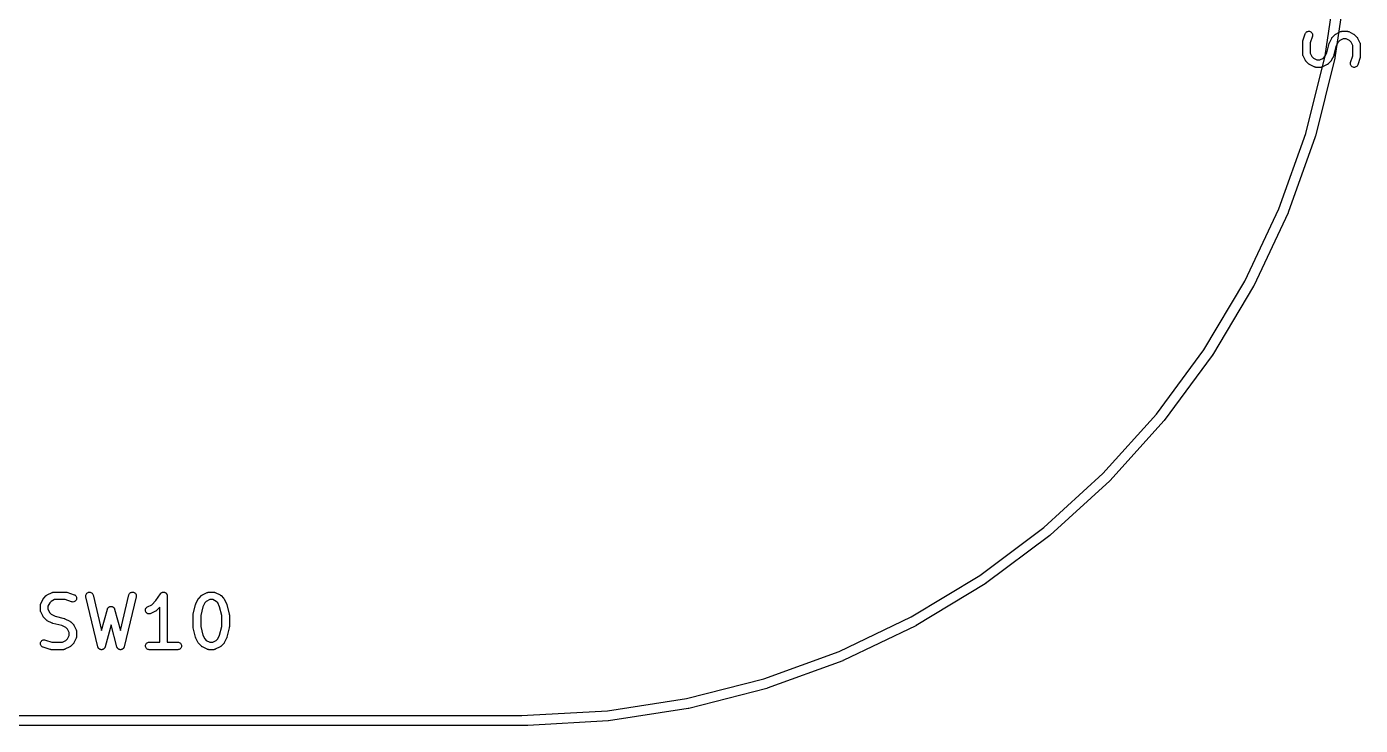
# Model space of a CAD drawing. Extents: x 17 to 176, y -177 to -9.
# Drawn here: x 132.3 to 158.91, y -161.83 to -147.88 of the extents above; entities that cross this region are included whole.
import ezdxf

# ---------------------------------------------------------------- set-up
doc = ezdxf.new("R2010")
doc.units = 0
doc.layers.add('BLACK', color=7, linetype='CONTINUOUS')

msp = doc.modelspace()

# ---------------------------------------------------------------- linework, layer by layer
at = {"layer": 'BLACK', "linetype": 'CONTINUOUS'}
for p, q in [((158.212, -148.467), (158.445, -146.888)), ((158.643, -146.912), (158.409, -148.501)), ((157.765, -148.19), (157.766, -148.186)), ((157.765, -148.191), (157.765, -148.19)), ((157.765, -148.429), (157.765, -148.191)), ((157.766, -148.182), (157.767, -148.178)), ((157.766, -148.186), (157.766, -148.182)), ((157.767, -148.175), (157.768, -148.171)), ((157.767, -148.178), (157.767, -148.175)), ((157.768, -148.171), (157.769, -148.167)), ((157.769, -148.167), (157.817, -148.024)), ((157.817, -148.023), (157.823, -148.01)), ((157.817, -148.024), (157.817, -148.023)), ((157.823, -148.01), (157.832, -147.998)), ((157.832, -147.998), (157.843, -147.988)), ((157.843, -147.988), (157.855, -147.981)), ((157.855, -147.981), (157.869, -147.976)), ((157.869, -147.976), (157.883, -147.973)), ((157.883, -147.973), (157.898, -147.974)), ((157.898, -147.974), (157.912, -147.977)), ((157.912, -147.977), (157.926, -147.983)), ((157.959, -148.072), (157.915, -148.203)), ((157.915, -148.203), (157.915, -148.411)), ((157.926, -147.983), (157.937, -147.992)), ((157.937, -147.992), (157.947, -148.002)), ((157.947, -148.002), (157.955, -148.015)), ((157.955, -148.015), (157.96, -148.028)), ((157.962, -148.058), (157.959, -148.072)), ((157.96, -148.028), (157.963, -148.043)), ((157.963, -148.043), (157.962, -148.058)), ((158.246, -148.403), (158.291, -148.22)), ((158.291, -148.22), (158.292, -148.219)), ((158.292, -148.219), (158.294, -148.212)), ((158.292, -148.219), (158.292, -148.219)), ((158.292, -148.219), (158.292, -148.219)), ((158.294, -148.212), (158.297, -148.206)), ((158.297, -148.205), (158.345, -148.11)), ((158.297, -148.206), (158.297, -148.205)), ((158.297, -148.205), (158.297, -148.205)), ((158.345, -148.109), (158.347, -148.105)), ((158.345, -148.11), (158.345, -148.109)), ((158.347, -148.105), (158.349, -148.102)), ((158.349, -148.102), (158.351, -148.099)), ((158.351, -148.099), (158.353, -148.097)), ((158.353, -148.097), (158.356, -148.094)), ((158.356, -148.094), (158.359, -148.09)), ((158.359, -148.09), (158.406, -148.043)), ((158.406, -148.043), (158.407, -148.042)), ((158.407, -148.042), (158.41, -148.039)), ((158.41, -148.039), (158.413, -148.036)), ((158.413, -148.036), (158.416, -148.035)), ((158.416, -148.035), (158.419, -148.033)), ((158.419, -148.033), (158.422, -148.031)), ((158.422, -148.031), (158.426, -148.029)), ((158.426, -148.029), (158.521, -147.981)), ((158.473, -148.188), (158.435, -148.265)), ((158.504, -148.157), (158.473, -148.188)), ((158.572, -148.123), (158.504, -148.157)), ((158.521, -147.981), (158.522, -147.981)), ((158.522, -147.981), (158.524, -147.98)), ((158.524, -147.98), (158.526, -147.979)), ((158.526, -147.979), (158.531, -147.977)), ((158.531, -147.977), (158.536, -147.976)), ((158.536, -147.976), (158.538, -147.975)), ((158.538, -147.975), (158.54, -147.975)), ((158.54, -147.975), (158.545, -147.974)), ((158.545, -147.974), (158.55, -147.973)), ((158.55, -147.973), (158.552, -147.973)), ((158.552, -147.973), (158.555, -147.973)), ((158.555, -147.973), (158.65, -147.973)), ((158.632, -148.123), (158.572, -148.123)), ((158.701, -148.157), (158.632, -148.123)), ((158.65, -147.973), (158.651, -147.973)), ((158.651, -147.973), (158.653, -147.973)), ((158.653, -147.973), (158.655, -147.973)), ((158.655, -147.973), (158.66, -147.974)), ((158.66, -147.974), (158.665, -147.975)), ((158.665, -147.975), (158.668, -147.975)), ((158.668, -147.975), (158.67, -147.976)), ((158.67, -147.976), (158.675, -147.978)), ((158.675, -147.978), (158.679, -147.979)), ((158.679, -147.979), (158.681, -147.98)), ((158.681, -147.98), (158.683, -147.981)), ((158.683, -147.981), (158.779, -148.029)), ((158.731, -148.188), (158.701, -148.157)), ((158.765, -148.256), (158.731, -148.188)), ((158.779, -148.029), (158.78, -148.029)), ((158.78, -148.029), (158.783, -148.031)), ((158.783, -148.031), (158.787, -148.033)), ((158.787, -148.033), (158.789, -148.035)), ((158.789, -148.035), (158.792, -148.037)), ((158.792, -148.037), (158.795, -148.04)), ((158.795, -148.04), (158.798, -148.043)), ((158.798, -148.043), (158.846, -148.09)), ((158.846, -148.09), (158.847, -148.091)), ((158.847, -148.091), (158.849, -148.094)), ((158.849, -148.094), (158.852, -148.097)), ((158.852, -148.097), (158.854, -148.1)), ((158.854, -148.1), (158.856, -148.102)), ((158.856, -148.102), (158.858, -148.106)), ((158.858, -148.106), (158.86, -148.11)), ((158.86, -148.11), (158.907, -148.205)), ((158.907, -148.205), (158.908, -148.206)), ((158.908, -148.206), (158.909, -148.208)), ((158.909, -148.208), (158.91, -148.21)), ((158.91, -148.21), (158.911, -148.215)), ((158.911, -148.215), (158.913, -148.22)), ((158.913, -148.22), (158.913, -148.222)), ((158.913, -148.222), (158.914, -148.224)), ((158.914, -148.224), (158.914, -148.229)), ((157.766, -148.431), (157.765, -148.429)), ((157.766, -148.433), (157.766, -148.431)), ((157.766, -148.439), (157.766, -148.433)), ((157.767, -148.444), (157.766, -148.439)), ((157.767, -148.446), (157.767, -148.444)), ((157.768, -148.448), (157.767, -148.446)), ((157.77, -148.453), (157.768, -148.448)), ((157.771, -148.458), (157.77, -148.453)), ((157.772, -148.46), (157.771, -148.458)), ((157.773, -148.462), (157.772, -148.46)), ((157.773, -148.463), (157.773, -148.462)), ((157.821, -148.558), (157.773, -148.463)), ((157.825, -150.016), (158.212, -148.467)), ((157.915, -148.411), (157.95, -148.48)), ((157.95, -148.48), (157.98, -148.51)), ((158.177, -148.51), (158.207, -148.48)), ((158.207, -148.48), (158.246, -148.403)), ((158.384, -148.463), (158.336, -148.558)), ((158.386, -148.455), (158.384, -148.462)), ((158.384, -148.462), (158.384, -148.462)), ((158.384, -148.462), (158.384, -148.463)), ((158.389, -148.449), (158.386, -148.455)), ((158.435, -148.265), (158.389, -148.447)), ((158.389, -148.447), (158.389, -148.448)), ((158.389, -148.448), (158.389, -148.449)), ((158.389, -148.449), (158.389, -148.449)), ((158.722, -148.596), (158.765, -148.464)), ((158.765, -148.464), (158.765, -148.256)), ((158.914, -148.492), (158.912, -148.496)), ((158.914, -148.229), (158.915, -148.234)), ((158.915, -148.486), (158.914, -148.489)), ((158.914, -148.489), (158.914, -148.492)), ((158.915, -148.234), (158.915, -148.236)), ((158.915, -148.236), (158.915, -148.239)), ((158.915, -148.239), (158.915, -148.477)), ((158.915, -148.477), (158.915, -148.478)), ((158.915, -148.478), (158.915, -148.482)), ((158.915, -148.482), (158.915, -148.486)), ((157.823, -148.561), (157.821, -148.558)), ((157.825, -148.565), (157.823, -148.561)), ((157.827, -148.568), (157.825, -148.565)), ((157.829, -148.57), (157.827, -148.568)), ((157.832, -148.573), (157.829, -148.57)), ((157.834, -148.577), (157.832, -148.573)), ((157.835, -148.577), (157.834, -148.577)), ((157.883, -148.625), (157.835, -148.577)), ((157.886, -148.628), (157.883, -148.625)), ((157.889, -148.631), (157.886, -148.628)), ((157.891, -148.632), (157.889, -148.631)), ((157.894, -148.634), (157.891, -148.632)), ((157.898, -148.636), (157.894, -148.634)), ((157.901, -148.639), (157.898, -148.636)), ((157.902, -148.639), (157.901, -148.639)), ((157.997, -148.687), (157.902, -148.639)), ((157.98, -148.51), (158.049, -148.545)), ((157.999, -148.687), (157.997, -148.687)), ((158.001, -148.688), (157.999, -148.687)), ((158.006, -148.69), (158.001, -148.688)), ((158.011, -148.692), (158.006, -148.69)), ((158.013, -148.692), (158.011, -148.692)), ((158.015, -148.693), (158.013, -148.692)), ((158.02, -148.693), (158.015, -148.693)), ((158.407, -148.511), (158.018, -150.07)), ((158.025, -148.694), (158.02, -148.693)), ((158.028, -148.694), (158.025, -148.694)), ((158.03, -148.695), (158.028, -148.694)), ((158.031, -148.695), (158.03, -148.695)), ((158.126, -148.695), (158.031, -148.695)), ((158.049, -148.545), (158.108, -148.545)), ((158.108, -148.545), (158.177, -148.51)), ((158.128, -148.694), (158.126, -148.695)), ((158.13, -148.694), (158.128, -148.694)), ((158.136, -148.694), (158.13, -148.694)), ((158.141, -148.693), (158.136, -148.694)), ((158.143, -148.692), (158.141, -148.693)), ((158.145, -148.692), (158.143, -148.692)), ((158.15, -148.69), (158.145, -148.692)), ((158.155, -148.689), (158.15, -148.69)), ((158.157, -148.688), (158.155, -148.689)), ((158.159, -148.687), (158.157, -148.688)), ((158.16, -148.687), (158.159, -148.687)), ((158.255, -148.639), (158.16, -148.687)), ((158.258, -148.637), (158.255, -148.639)), ((158.262, -148.635), (158.258, -148.637)), ((158.265, -148.633), (158.262, -148.635)), ((158.267, -148.631), (158.265, -148.633)), ((158.27, -148.628), (158.267, -148.631)), ((158.274, -148.626), (158.27, -148.628)), ((158.322, -148.577), (158.274, -148.625)), ((158.274, -148.625), (158.274, -148.626)), ((158.325, -148.574), (158.322, -148.577)), ((158.328, -148.571), (158.325, -148.574)), ((158.329, -148.568), (158.328, -148.571)), ((158.331, -148.566), (158.329, -148.568)), ((158.333, -148.562), (158.331, -148.566)), ((158.336, -148.559), (158.333, -148.562)), ((158.336, -148.558), (158.336, -148.559)), ((158.408, -148.507), (158.407, -148.511)), ((158.409, -148.503), (158.408, -148.507)), ((158.409, -148.501), (158.409, -148.503)), ((158.718, -148.61), (158.722, -148.596)), ((158.718, -148.625), (158.718, -148.61)), ((158.72, -148.639), (158.718, -148.625)), ((158.726, -148.653), (158.72, -148.639)), ((158.733, -148.665), (158.726, -148.653)), ((158.743, -148.676), (158.733, -148.665)), ((158.755, -148.684), (158.743, -148.676)), ((158.769, -148.691), (158.755, -148.684)), ((158.783, -148.694), (158.769, -148.691)), ((158.797, -148.694), (158.783, -148.694)), ((158.812, -148.692), (158.797, -148.694)), ((158.826, -148.687), (158.812, -148.692)), ((158.838, -148.679), (158.826, -148.687)), ((158.849, -148.669), (158.838, -148.679)), ((158.857, -148.658), (158.849, -148.669)), ((158.864, -148.644), (158.857, -148.658)), ((158.912, -148.5), (158.864, -148.643)), ((158.864, -148.643), (158.864, -148.644)), ((158.912, -148.496), (158.912, -148.5)), ((157.29, -151.52), (157.825, -150.016)), ((158.015, -150.079), (157.477, -151.592)), ((158.017, -150.075), (158.015, -150.079)), ((158.018, -150.071), (158.017, -150.075)), ((158.018, -150.07), (158.018, -150.071)), ((156.61, -152.965), (157.29, -151.52)), ((157.473, -151.601), (156.789, -153.055)), ((157.475, -151.597), (157.473, -151.601)), ((157.476, -151.593), (157.475, -151.597)), ((157.477, -151.592), (157.476, -151.593)), ((155.793, -154.336), (156.61, -152.965)), ((156.784, -153.063), (155.962, -154.443)), ((156.786, -153.059), (156.784, -153.063)), ((156.788, -153.056), (156.786, -153.059)), ((156.789, -153.055), (156.788, -153.056)), ((154.845, -155.621), (155.793, -154.336)), ((155.957, -154.451), (155.003, -155.744)), ((155.959, -154.448), (155.957, -154.451)), ((155.961, -154.444), (155.959, -154.448)), ((155.962, -154.443), (155.961, -154.444)), ((153.777, -156.808), (154.845, -155.621)), ((154.997, -155.752), (153.922, -156.945)), ((155, -155.748), (154.997, -155.752)), ((155.002, -155.745), (155, -155.748)), ((155.003, -155.744), (155.002, -155.745)), ((152.598, -157.884), (153.777, -156.808)), ((153.915, -156.952), (152.729, -158.035)), ((153.918, -156.949), (153.915, -156.952)), ((153.921, -156.946), (153.918, -156.949)), ((153.922, -156.945), (153.921, -156.946)), ((153.922, -156.945), (153.922, -156.945)), ((153.922, -156.945), (153.922, -156.945)), ((151.32, -158.841), (152.598, -157.884)), ((152.722, -158.042), (151.436, -159.004)), ((152.725, -158.039), (152.722, -158.042)), ((152.728, -158.036), (152.725, -158.039)), ((152.729, -158.035), (152.728, -158.036)), ((149.954, -159.668), (151.32, -158.841)), ((151.427, -159.009), (150.053, -159.841)), ((151.431, -159.007), (151.427, -159.009)), ((151.434, -159.005), (151.431, -159.007)), ((151.436, -159.004), (151.434, -159.005)), ((132.585, -159.405), (132.633, -159.31)), ((132.585, -159.407), (132.585, -159.405)), ((132.633, -159.309), (132.636, -159.306)), ((132.633, -159.31), (132.633, -159.309)), ((132.636, -159.306), (132.638, -159.302)), ((132.638, -159.302), (132.64, -159.299)), ((132.64, -159.299), (132.641, -159.297)), ((132.641, -159.297), (132.644, -159.294)), ((132.644, -159.294), (132.647, -159.291)), ((132.647, -159.291), (132.695, -159.243)), ((132.695, -159.242), (132.699, -159.24)), ((132.695, -159.243), (132.695, -159.242)), ((132.699, -159.24), (132.702, -159.237)), ((132.702, -159.237), (132.704, -159.235)), ((132.704, -159.235), (132.707, -159.233)), ((132.707, -159.233), (132.711, -159.231)), ((132.711, -159.231), (132.714, -159.229)), ((132.714, -159.229), (132.809, -159.181)), ((132.762, -159.388), (132.727, -159.457)), ((132.792, -159.358), (132.762, -159.388)), ((132.861, -159.323), (132.792, -159.358)), ((132.809, -159.181), (132.81, -159.181)), ((132.81, -159.181), (132.812, -159.18)), ((132.812, -159.18), (132.814, -159.179)), ((132.814, -159.179), (132.819, -159.178)), ((132.819, -159.178), (132.824, -159.176)), ((132.824, -159.176), (132.826, -159.175)), ((132.826, -159.175), (132.828, -159.175)), ((132.828, -159.175), (132.833, -159.174)), ((132.833, -159.174), (132.839, -159.174)), ((132.839, -159.174), (132.841, -159.174)), ((132.841, -159.174), (132.843, -159.173)), ((132.843, -159.173), (133.081, -159.173)), ((133.069, -159.323), (132.861, -159.323)), ((133.2, -159.367), (133.069, -159.323)), ((133.081, -159.173), (133.082, -159.173)), ((133.082, -159.173), (133.086, -159.174)), ((133.086, -159.174), (133.09, -159.174)), ((133.09, -159.174), (133.094, -159.175)), ((133.094, -159.175), (133.097, -159.175)), ((133.097, -159.175), (133.101, -159.176)), ((133.101, -159.176), (133.105, -159.177)), ((133.105, -159.177), (133.248, -159.225)), ((133.214, -159.37), (133.2, -159.367)), ((133.229, -159.371), (133.214, -159.37)), ((133.244, -159.368), (133.229, -159.371)), ((133.257, -159.363), (133.244, -159.368)), ((133.248, -159.225), (133.249, -159.225)), ((133.249, -159.225), (133.262, -159.231)), ((133.27, -159.355), (133.257, -159.363)), ((133.262, -159.231), (133.274, -159.24)), ((133.28, -159.345), (133.27, -159.355)), ((133.274, -159.24), (133.284, -159.251)), ((133.289, -159.334), (133.28, -159.345)), ((133.284, -159.251), (133.291, -159.263)), ((133.295, -159.32), (133.289, -159.334)), ((133.291, -159.263), (133.296, -159.277)), ((133.298, -159.306), (133.295, -159.32)), ((133.296, -159.277), (133.299, -159.291)), ((133.299, -159.291), (133.298, -159.306)), ((133.482, -159.25), (133.483, -159.236)), ((133.484, -159.265), (133.482, -159.25)), ((133.483, -159.236), (133.487, -159.221)), ((133.484, -159.266), (133.484, -159.265)), ((133.722, -160.266), (133.484, -159.266)), ((133.487, -159.221), (133.494, -159.208)), ((133.494, -159.208), (133.503, -159.197)), ((133.503, -159.197), (133.514, -159.187)), ((133.514, -159.187), (133.527, -159.18)), ((133.527, -159.18), (133.54, -159.175)), ((133.54, -159.175), (133.555, -159.173)), ((133.555, -159.173), (133.569, -159.174)), ((133.569, -159.174), (133.584, -159.178)), ((133.584, -159.178), (133.597, -159.185)), ((133.597, -159.185), (133.608, -159.194)), ((133.608, -159.194), (133.618, -159.205)), ((133.618, -159.205), (133.625, -159.217)), ((133.625, -159.217), (133.63, -159.231)), ((133.63, -159.231), (133.799, -159.942)), ((134.172, -159.942), (134.341, -159.231)), ((134.487, -159.266), (134.249, -160.266)), ((134.341, -159.231), (134.342, -159.23)), ((134.342, -159.23), (134.347, -159.216)), ((134.347, -159.216), (134.354, -159.204)), ((134.354, -159.204), (134.364, -159.193)), ((134.364, -159.193), (134.376, -159.184)), ((134.376, -159.184), (134.389, -159.178)), ((134.389, -159.178), (134.403, -159.174)), ((134.403, -159.174), (134.418, -159.173)), ((134.418, -159.173), (134.432, -159.176)), ((134.432, -159.176), (134.446, -159.18)), ((134.446, -159.18), (134.459, -159.188)), ((134.459, -159.188), (134.47, -159.198)), ((134.47, -159.198), (134.478, -159.209)), ((134.478, -159.209), (134.485, -159.222)), ((134.485, -159.222), (134.488, -159.237)), ((134.489, -159.251), (134.487, -159.266)), ((134.488, -159.237), (134.489, -159.251)), ((134.799, -159.425), (134.88, -159.343)), ((134.88, -159.343), (134.971, -159.207)), ((134.971, -159.207), (134.972, -159.206)), ((134.972, -159.206), (134.976, -159.2)), ((134.972, -159.206), (134.972, -159.206)), ((134.972, -159.206), (134.972, -159.206)), ((134.972, -159.206), (134.972, -159.206)), ((134.976, -159.2), (134.981, -159.195)), ((134.981, -159.195), (134.987, -159.19)), ((134.981, -159.195), (134.981, -159.195)), ((134.981, -159.195), (134.981, -159.195)), ((134.987, -159.19), (134.992, -159.186)), ((134.992, -159.186), (134.999, -159.182)), ((134.992, -159.186), (134.992, -159.186)), ((134.992, -159.186), (134.992, -159.186)), ((134.999, -159.182), (135.005, -159.179)), ((135.005, -159.179), (135.013, -159.177)), ((135.005, -159.179), (135.005, -159.179)), ((135.005, -159.179), (135.005, -159.179)), ((135.013, -159.177), (135.019, -159.175)), ((135.019, -159.175), (135.027, -159.174)), ((135.019, -159.175), (135.019, -159.175)), ((135.019, -159.175), (135.019, -159.175)), ((135.027, -159.174), (135.034, -159.173)), ((135.034, -159.173), (135.034, -159.173)), ((135.034, -159.173), (135.042, -159.174)), ((135.034, -159.173), (135.034, -159.173)), ((135.042, -159.174), (135.049, -159.175)), ((135.049, -159.175), (135.049, -159.175)), ((135.049, -159.175), (135.049, -159.175)), ((135.049, -159.175), (135.056, -159.177)), ((135.056, -159.177), (135.062, -159.179)), ((135.062, -159.179), (135.063, -159.179)), ((135.063, -159.179), (135.063, -159.179)), ((135.063, -159.179), (135.069, -159.183)), ((135.069, -159.183), (135.075, -159.186)), ((135.075, -159.186), (135.075, -159.186)), ((135.075, -159.186), (135.075, -159.186)), ((135.075, -159.186), (135.081, -159.191)), ((135.081, -159.191), (135.087, -159.196)), ((135.087, -159.196), (135.087, -159.196)), ((135.087, -159.196), (135.087, -159.196)), ((135.087, -159.196), (135.092, -159.202)), ((135.092, -159.202), (135.096, -159.207)), ((135.096, -159.207), (135.096, -159.207)), ((135.096, -159.207), (135.096, -159.207)), ((135.096, -159.207), (135.1, -159.214)), ((135.1, -159.214), (135.103, -159.22)), ((135.103, -159.22), (135.103, -159.22)), ((135.103, -159.22), (135.103, -159.22)), ((135.103, -159.22), (135.105, -159.227)), ((135.105, -159.227), (135.107, -159.234)), ((135.107, -159.234), (135.107, -159.234)), ((135.107, -159.234), (135.107, -159.234)), ((135.107, -159.234), (135.108, -159.241)), ((135.108, -159.241), (135.108, -159.248)), ((135.108, -159.248), (135.108, -160.173)), ((135.681, -159.405), (135.728, -159.31)), ((135.681, -159.406), (135.681, -159.405)), ((135.728, -159.31), (135.729, -159.309)), ((135.729, -159.309), (135.731, -159.306)), ((135.731, -159.306), (135.733, -159.302)), ((135.733, -159.302), (135.735, -159.299)), ((135.735, -159.299), (135.737, -159.297)), ((135.737, -159.297), (135.74, -159.294)), ((135.74, -159.294), (135.742, -159.291)), ((135.742, -159.291), (135.79, -159.243)), ((135.79, -159.243), (135.791, -159.242)), ((135.791, -159.242), (135.794, -159.24)), ((135.794, -159.24), (135.797, -159.237)), ((135.797, -159.237), (135.8, -159.235)), ((135.8, -159.235), (135.802, -159.233)), ((135.802, -159.233), (135.806, -159.231)), ((135.806, -159.231), (135.809, -159.229)), ((135.809, -159.229), (135.905, -159.181)), ((135.857, -159.388), (135.818, -159.465)), ((135.887, -159.358), (135.857, -159.388)), ((135.956, -159.323), (135.887, -159.358)), ((135.905, -159.181), (135.906, -159.181)), ((135.906, -159.181), (135.908, -159.18)), ((135.908, -159.18), (135.91, -159.179)), ((135.91, -159.179), (135.915, -159.178)), ((135.915, -159.178), (135.919, -159.176)), ((135.919, -159.176), (135.922, -159.175)), ((135.922, -159.175), (135.924, -159.175)), ((135.924, -159.175), (135.929, -159.174)), ((135.929, -159.174), (135.934, -159.174)), ((135.934, -159.174), (135.936, -159.174)), ((135.936, -159.174), (135.938, -159.173)), ((135.938, -159.173), (136.033, -159.173)), ((136.016, -159.323), (135.956, -159.323)), ((136.084, -159.358), (136.016, -159.323)), ((136.033, -159.173), (136.034, -159.173)), ((136.034, -159.173), (136.037, -159.174)), ((136.037, -159.174), (136.039, -159.174)), ((136.039, -159.174), (136.044, -159.174)), ((136.044, -159.174), (136.049, -159.175)), ((136.049, -159.175), (136.051, -159.176)), ((136.051, -159.176), (136.053, -159.176)), ((136.053, -159.176), (136.058, -159.178)), ((136.058, -159.178), (136.063, -159.179)), ((136.063, -159.179), (136.065, -159.181)), ((136.065, -159.181), (136.067, -159.181)), ((136.067, -159.181), (136.162, -159.229)), ((136.115, -159.388), (136.084, -159.358)), ((136.153, -159.465), (136.115, -159.388)), ((136.162, -159.229), (136.163, -159.229)), ((136.163, -159.229), (136.167, -159.232)), ((136.167, -159.232), (136.17, -159.234)), ((136.17, -159.234), (136.173, -159.236)), ((136.173, -159.236), (136.175, -159.237)), ((136.175, -159.237), (136.178, -159.24)), ((136.178, -159.24), (136.182, -159.243)), ((136.182, -159.243), (136.229, -159.291)), ((136.229, -159.291), (136.23, -159.291)), ((136.23, -159.291), (136.233, -159.295)), ((136.233, -159.295), (136.236, -159.298)), ((136.236, -159.298), (136.237, -159.3)), ((136.237, -159.3), (136.239, -159.303)), ((136.239, -159.303), (136.241, -159.307)), ((136.241, -159.307), (136.243, -159.31)), ((136.243, -159.31), (136.291, -159.405)), ((136.291, -159.405), (136.291, -159.406)), ((132.577, -159.438), (132.578, -159.436)), ((132.577, -159.439), (132.577, -159.438)), ((132.577, -159.534), (132.577, -159.439)), ((132.578, -159.536), (132.577, -159.534)), ((132.578, -159.433), (132.579, -159.428)), ((132.578, -159.436), (132.578, -159.433)), ((132.578, -159.538), (132.578, -159.536)), ((132.578, -159.544), (132.578, -159.538)), ((132.579, -159.549), (132.578, -159.544)), ((132.579, -159.423), (132.58, -159.421)), ((132.579, -159.428), (132.579, -159.423)), ((132.58, -159.551), (132.579, -159.549)), ((132.58, -159.419), (132.582, -159.414)), ((132.58, -159.421), (132.58, -159.419)), ((132.58, -159.553), (132.58, -159.551)), ((132.582, -159.558), (132.58, -159.553)), ((132.582, -159.414), (132.584, -159.409)), ((132.583, -159.563), (132.582, -159.558)), ((132.584, -159.565), (132.583, -159.563)), ((132.584, -159.409), (132.585, -159.407)), ((132.585, -159.567), (132.584, -159.565)), ((132.585, -159.568), (132.585, -159.567)), ((132.633, -159.663), (132.585, -159.568)), ((132.635, -159.666), (132.633, -159.663)), ((132.637, -159.67), (132.635, -159.666)), ((132.639, -159.673), (132.637, -159.67)), ((132.727, -159.457), (132.727, -159.516)), ((132.727, -159.516), (132.762, -159.585)), ((132.762, -159.585), (132.792, -159.615)), ((132.792, -159.615), (132.869, -159.654)), ((132.869, -159.654), (133.052, -159.699)), ((133.799, -159.942), (133.913, -159.515)), ((133.913, -159.515), (133.914, -159.514)), ((133.914, -159.514), (133.915, -159.511)), ((133.915, -159.509), (133.917, -159.505)), ((133.915, -159.511), (133.915, -159.509)), ((133.917, -159.505), (133.919, -159.5)), ((133.919, -159.5), (133.92, -159.498)), ((133.92, -159.498), (133.921, -159.496)), ((133.921, -159.496), (133.924, -159.492)), ((133.924, -159.492), (133.927, -159.488)), ((133.927, -159.488), (133.929, -159.486)), ((133.929, -159.486), (133.93, -159.484)), ((133.93, -159.484), (133.934, -159.481)), ((133.934, -159.481), (133.937, -159.477)), ((133.937, -159.477), (133.939, -159.476)), ((133.939, -159.476), (133.941, -159.474)), ((133.941, -159.474), (133.945, -159.472)), ((133.945, -159.472), (133.949, -159.469)), ((133.949, -159.469), (133.951, -159.468)), ((133.951, -159.468), (133.953, -159.467)), ((133.953, -159.467), (133.958, -159.465)), ((133.958, -159.465), (133.962, -159.463)), ((133.962, -159.463), (133.965, -159.462)), ((133.965, -159.462), (133.967, -159.461)), ((133.967, -159.461), (133.972, -159.461)), ((133.972, -159.461), (133.977, -159.46)), ((133.977, -159.46), (133.979, -159.46)), ((133.979, -159.46), (133.981, -159.459)), ((133.981, -159.459), (133.986, -159.459)), ((133.986, -159.459), (133.991, -159.459)), ((133.991, -159.459), (133.994, -159.46)), ((133.994, -159.46), (133.996, -159.46)), ((133.996, -159.46), (134.001, -159.461)), ((134.001, -159.461), (134.006, -159.462)), ((134.006, -159.462), (134.008, -159.463)), ((134.008, -159.463), (134.01, -159.463)), ((134.01, -159.463), (134.015, -159.465)), ((134.015, -159.465), (134.019, -159.467)), ((134.019, -159.467), (134.021, -159.468)), ((134.021, -159.468), (134.024, -159.469)), ((134.024, -159.469), (134.028, -159.472)), ((134.028, -159.472), (134.032, -159.475)), ((134.032, -159.475), (134.033, -159.476)), ((134.033, -159.476), (134.035, -159.478)), ((134.035, -159.478), (134.039, -159.481)), ((134.039, -159.481), (134.042, -159.485)), ((134.042, -159.485), (134.044, -159.487)), ((134.044, -159.487), (134.045, -159.489)), ((134.045, -159.489), (134.048, -159.493)), ((134.048, -159.493), (134.051, -159.497)), ((134.051, -159.497), (134.052, -159.499)), ((134.052, -159.499), (134.053, -159.501)), ((134.053, -159.501), (134.055, -159.506)), ((134.055, -159.506), (134.057, -159.51)), ((134.057, -159.51), (134.057, -159.512)), ((134.057, -159.512), (134.058, -159.515)), ((134.058, -159.515), (134.172, -159.942)), ((134.673, -159.524), (134.677, -159.51)), ((134.673, -159.539), (134.673, -159.524)), ((134.675, -159.553), (134.673, -159.539)), ((134.68, -159.567), (134.675, -159.553)), ((134.677, -159.51), (134.683, -159.497)), ((134.688, -159.58), (134.68, -159.567)), ((134.683, -159.497), (134.691, -159.485)), ((134.698, -159.59), (134.688, -159.58)), ((134.691, -159.485), (134.702, -159.475)), ((134.71, -159.599), (134.698, -159.59)), ((134.702, -159.475), (134.714, -159.467)), ((134.723, -159.605), (134.71, -159.599)), ((134.714, -159.467), (134.799, -159.425)), ((134.737, -159.608), (134.723, -159.605)), ((134.752, -159.609), (134.737, -159.608)), ((134.767, -159.607), (134.752, -159.609)), ((134.78, -159.602), (134.767, -159.607)), ((134.781, -159.601), (134.78, -159.602)), ((134.876, -159.554), (134.781, -159.601)), ((134.88, -159.551), (134.876, -159.554)), ((134.884, -159.549), (134.88, -159.551)), ((134.886, -159.547), (134.884, -159.549)), ((134.889, -159.546), (134.886, -159.547)), ((134.892, -159.543), (134.889, -159.546)), ((134.895, -159.54), (134.892, -159.543)), ((134.896, -159.54), (134.895, -159.54)), ((134.958, -159.477), (134.896, -159.54)), ((134.958, -160.173), (134.958, -159.477)), ((135.625, -159.626), (135.626, -159.62)), ((135.625, -159.627), (135.625, -159.626)), ((135.625, -159.628), (135.625, -159.627)), ((135.625, -159.629), (135.625, -159.628)), ((135.625, -159.867), (135.625, -159.629)), ((135.626, -159.62), (135.627, -159.614)), ((135.627, -159.611), (135.675, -159.421)), ((135.627, -159.612), (135.627, -159.611)), ((135.627, -159.614), (135.627, -159.612)), ((135.675, -159.419), (135.678, -159.412)), ((135.675, -159.42), (135.675, -159.419)), ((135.675, -159.419), (135.675, -159.419)), ((135.675, -159.421), (135.675, -159.42)), ((135.678, -159.412), (135.68, -159.406)), ((135.68, -159.406), (135.681, -159.406)), ((135.818, -159.465), (135.775, -159.639)), ((135.775, -159.639), (135.775, -159.858)), ((136.197, -159.639), (136.153, -159.465)), ((136.197, -159.858), (136.197, -159.639)), ((136.291, -159.406), (136.292, -159.407)), ((136.292, -159.407), (136.292, -159.407)), ((136.292, -159.407), (136.294, -159.413)), ((136.294, -159.413), (136.296, -159.42)), ((136.296, -159.42), (136.297, -159.42)), ((136.297, -159.42), (136.297, -159.421)), ((136.297, -159.421), (136.344, -159.611)), ((136.344, -159.611), (136.345, -159.612)), ((136.345, -159.612), (136.345, -159.613)), ((136.345, -159.613), (136.345, -159.615)), ((136.345, -159.615), (136.346, -159.621)), ((136.346, -159.621), (136.346, -159.627)), ((136.346, -159.627), (136.346, -159.628)), ((136.346, -159.628), (136.347, -159.629)), ((136.347, -159.629), (136.347, -159.867)), ((148.514, -160.358), (149.954, -159.668)), ((132.641, -159.675), (132.639, -159.673)), ((132.644, -159.678), (132.641, -159.675)), ((132.646, -159.682), (132.644, -159.678)), ((132.647, -159.682), (132.646, -159.682)), ((132.695, -159.73), (132.647, -159.682)), ((132.698, -159.733), (132.695, -159.73)), ((132.701, -159.736), (132.698, -159.733)), ((132.704, -159.737), (132.701, -159.736)), ((132.706, -159.739), (132.704, -159.737)), ((132.71, -159.741), (132.706, -159.739)), ((132.713, -159.744), (132.71, -159.741)), ((132.714, -159.744), (132.713, -159.744)), ((132.809, -159.792), (132.714, -159.744)), ((132.81, -159.792), (132.809, -159.792)), ((132.817, -159.794), (132.81, -159.792)), ((132.81, -159.792), (132.81, -159.792)), ((132.823, -159.797), (132.817, -159.794)), ((132.824, -159.797), (132.823, -159.797)), ((132.823, -159.797), (132.823, -159.797)), ((132.825, -159.797), (132.824, -159.797)), ((133.007, -159.843), (132.825, -159.797)), ((133.084, -159.881), (133.007, -159.843)), ((133.052, -159.699), (133.053, -159.7)), ((133.053, -159.7), (133.053, -159.7)), ((133.053, -159.7), (133.053, -159.7)), ((133.053, -159.7), (133.06, -159.702)), ((133.06, -159.702), (133.066, -159.705)), ((133.066, -159.705), (133.067, -159.705)), ((133.067, -159.705), (133.067, -159.705)), ((133.067, -159.705), (133.162, -159.753)), ((133.115, -159.912), (133.084, -159.881)), ((133.149, -159.98), (133.115, -159.912)), ((133.162, -159.753), (133.163, -159.753)), ((133.163, -159.753), (133.167, -159.755)), ((133.167, -159.755), (133.17, -159.757)), ((133.17, -159.757), (133.173, -159.759)), ((133.173, -159.759), (133.175, -159.761)), ((133.175, -159.761), (133.178, -159.764)), ((133.178, -159.764), (133.182, -159.767)), ((133.182, -159.767), (133.229, -159.814)), ((133.229, -159.814), (133.23, -159.815)), ((133.23, -159.815), (133.233, -159.818)), ((133.233, -159.818), (133.236, -159.821)), ((133.236, -159.821), (133.237, -159.824)), ((133.237, -159.824), (133.239, -159.827)), ((133.239, -159.827), (133.241, -159.83)), ((133.241, -159.83), (133.243, -159.834)), ((133.243, -159.834), (133.291, -159.929)), ((133.291, -159.929), (133.291, -159.93)), ((133.291, -159.93), (133.292, -159.932)), ((133.292, -159.932), (133.293, -159.934)), ((133.293, -159.934), (133.295, -159.939)), ((133.986, -159.825), (133.868, -160.268)), ((134.104, -160.268), (133.986, -159.825)), ((135.625, -159.869), (135.625, -159.867)), ((135.625, -159.87), (135.625, -159.869)), ((135.626, -159.876), (135.625, -159.87)), ((135.627, -159.882), (135.626, -159.876)), ((135.627, -159.883), (135.627, -159.882)), ((135.627, -159.885), (135.627, -159.883)), ((135.627, -159.886), (135.627, -159.885)), ((135.675, -160.076), (135.627, -159.886)), ((135.775, -159.858), (135.818, -160.032)), ((136.153, -160.032), (136.197, -159.858)), ((136.344, -159.886), (136.297, -160.076)), ((136.345, -159.883), (136.344, -159.884)), ((136.344, -159.884), (136.344, -159.886)), ((136.346, -159.877), (136.345, -159.883)), ((136.347, -159.868), (136.346, -159.87)), ((136.346, -159.87), (136.346, -159.871)), ((136.346, -159.871), (136.346, -159.877)), ((136.347, -159.867), (136.347, -159.868)), ((150.045, -159.846), (148.596, -160.54)), ((150.049, -159.844), (150.045, -159.846)), ((150.052, -159.842), (150.049, -159.844)), ((150.053, -159.841), (150.052, -159.842)), ((150.053, -159.841), (150.053, -159.841)), ((150.053, -159.841), (150.053, -159.841)), ((132.578, -160.191), (132.581, -160.177)), ((132.578, -160.205), (132.578, -160.191)), ((132.581, -160.177), (132.588, -160.163)), ((132.588, -160.163), (132.596, -160.151)), ((132.596, -160.151), (132.607, -160.141)), ((132.607, -160.141), (132.619, -160.134)), ((132.619, -160.134), (132.633, -160.128)), ((132.633, -160.128), (132.647, -160.126)), ((132.647, -160.126), (132.662, -160.126)), ((132.662, -160.126), (132.676, -160.13)), ((132.676, -160.13), (132.808, -160.173)), ((132.808, -160.173), (133.016, -160.173)), ((133.016, -160.173), (133.084, -160.139)), ((133.084, -160.139), (133.115, -160.109)), ((133.115, -160.109), (133.149, -160.04)), ((133.149, -160.04), (133.149, -159.98)), ((133.232, -160.203), (133.229, -160.206)), ((133.235, -160.2), (133.232, -160.203)), ((133.237, -160.197), (133.235, -160.2)), ((133.239, -160.195), (133.237, -160.197)), ((133.241, -160.191), (133.239, -160.195)), ((133.243, -160.188), (133.241, -160.191)), ((133.291, -160.091), (133.243, -160.187)), ((133.243, -160.187), (133.243, -160.188)), ((133.292, -160.089), (133.291, -160.091)), ((133.293, -160.087), (133.292, -160.089)), ((133.294, -160.083), (133.293, -160.087)), ((133.296, -160.078), (133.294, -160.083)), ((133.295, -159.939), (133.296, -159.944)), ((133.296, -159.944), (133.297, -159.946)), ((133.297, -160.076), (133.296, -160.078)), ((133.297, -159.946), (133.297, -159.948)), ((133.297, -159.948), (133.298, -159.953)), ((133.298, -160.068), (133.297, -160.073)), ((133.297, -160.073), (133.297, -160.076)), ((133.298, -159.953), (133.299, -159.958)), ((133.299, -160.063), (133.298, -160.068)), ((133.299, -159.958), (133.299, -159.96)), ((133.299, -159.96), (133.299, -159.963)), ((133.299, -159.963), (133.299, -160.058)), ((133.299, -160.058), (133.299, -160.059)), ((133.299, -160.059), (133.299, -160.061)), ((133.299, -160.061), (133.299, -160.063)), ((134.686, -160.206), (134.695, -160.195)), ((134.695, -160.195), (134.706, -160.186)), ((134.706, -160.186), (134.719, -160.179)), ((134.719, -160.179), (134.733, -160.175)), ((134.733, -160.175), (134.748, -160.173)), ((134.748, -160.173), (134.958, -160.173)), ((135.108, -160.173), (135.319, -160.173)), ((135.319, -160.173), (135.32, -160.173)), ((135.32, -160.173), (135.335, -160.175)), ((135.335, -160.175), (135.349, -160.179)), ((135.349, -160.179), (135.362, -160.186)), ((135.362, -160.186), (135.373, -160.196)), ((135.373, -160.196), (135.382, -160.207)), ((135.675, -160.077), (135.675, -160.076)), ((135.675, -160.076), (135.675, -160.076)), ((135.678, -160.083), (135.675, -160.077)), ((135.68, -160.09), (135.678, -160.083)), ((135.68, -160.091), (135.68, -160.09)), ((135.68, -160.09), (135.68, -160.09)), ((135.681, -160.091), (135.68, -160.091)), ((135.728, -160.187), (135.681, -160.091)), ((135.73, -160.19), (135.728, -160.187)), ((135.732, -160.194), (135.73, -160.19)), ((135.734, -160.196), (135.732, -160.194)), ((135.736, -160.199), (135.734, -160.196)), ((135.739, -160.202), (135.736, -160.199)), ((135.742, -160.205), (135.739, -160.202)), ((135.818, -160.032), (135.857, -160.109)), ((135.857, -160.109), (135.887, -160.139)), ((135.887, -160.139), (135.956, -160.173)), ((135.956, -160.173), (136.016, -160.173)), ((136.016, -160.173), (136.084, -160.139)), ((136.084, -160.139), (136.115, -160.109)), ((136.115, -160.109), (136.153, -160.032)), ((136.232, -160.203), (136.229, -160.206)), ((136.235, -160.2), (136.232, -160.203)), ((136.237, -160.197), (136.235, -160.2)), ((136.239, -160.195), (136.237, -160.197)), ((136.241, -160.191), (136.239, -160.195)), ((136.243, -160.188), (136.241, -160.191)), ((136.291, -160.091), (136.243, -160.187)), ((136.243, -160.187), (136.243, -160.188)), ((136.294, -160.084), (136.291, -160.091)), ((136.291, -160.091), (136.291, -160.091)), ((136.291, -160.091), (136.291, -160.091)), ((136.296, -160.078), (136.294, -160.084)), ((136.297, -160.076), (136.296, -160.077)), ((136.296, -160.077), (136.296, -160.077)), ((136.296, -160.077), (136.296, -160.078)), ((132.58, -160.22), (132.578, -160.205)), ((132.585, -160.234), (132.58, -160.22)), ((132.593, -160.246), (132.585, -160.234)), ((132.603, -160.257), (132.593, -160.246)), ((132.614, -160.265), (132.603, -160.257)), ((132.628, -160.272), (132.614, -160.265)), ((132.629, -160.272), (132.628, -160.272)), ((132.772, -160.32), (132.629, -160.272)), ((132.776, -160.32), (132.772, -160.32)), ((132.78, -160.322), (132.776, -160.32)), ((132.783, -160.322), (132.78, -160.322)), ((132.786, -160.323), (132.783, -160.322)), ((132.79, -160.323), (132.786, -160.323)), ((132.794, -160.323), (132.79, -160.323)), ((132.795, -160.323), (132.794, -160.323)), ((133.033, -160.323), (132.795, -160.323)), ((133.036, -160.323), (133.033, -160.323)), ((133.038, -160.323), (133.036, -160.323)), ((133.043, -160.322), (133.038, -160.323)), ((133.048, -160.322), (133.043, -160.322)), ((133.05, -160.321), (133.048, -160.322)), ((133.052, -160.321), (133.05, -160.321)), ((133.057, -160.319), (133.052, -160.321)), ((133.062, -160.318), (133.057, -160.319)), ((133.064, -160.317), (133.062, -160.318)), ((133.066, -160.316), (133.064, -160.317)), ((133.067, -160.315), (133.066, -160.316)), ((133.162, -160.268), (133.067, -160.315)), ((133.166, -160.266), (133.162, -160.268)), ((133.17, -160.264), (133.166, -160.266)), ((133.172, -160.262), (133.17, -160.264)), ((133.175, -160.26), (133.172, -160.262)), ((133.178, -160.257), (133.175, -160.26)), ((133.181, -160.255), (133.178, -160.257)), ((133.182, -160.254), (133.181, -160.255)), ((133.229, -160.206), (133.182, -160.254)), ((133.723, -160.269), (133.722, -160.266)), ((133.724, -160.272), (133.723, -160.269)), ((133.726, -160.276), (133.724, -160.272)), ((133.727, -160.28), (133.726, -160.276)), ((133.729, -160.283), (133.727, -160.28)), ((133.73, -160.286), (133.729, -160.283)), ((133.733, -160.289), (133.73, -160.286)), ((133.734, -160.292), (133.733, -160.289)), ((133.737, -160.295), (133.734, -160.292)), ((133.739, -160.298), (133.737, -160.295)), ((133.742, -160.3), (133.739, -160.298)), ((133.744, -160.303), (133.742, -160.3)), ((133.747, -160.305), (133.744, -160.303)), ((133.749, -160.308), (133.747, -160.305)), ((133.753, -160.31), (133.749, -160.308)), ((133.756, -160.312), (133.753, -160.31)), ((133.759, -160.314), (133.756, -160.312)), ((133.762, -160.315), (133.759, -160.314)), ((133.765, -160.317), (133.762, -160.315)), ((133.769, -160.319), (133.765, -160.317)), ((133.772, -160.319), (133.769, -160.319)), ((133.776, -160.321), (133.772, -160.319)), ((133.779, -160.321), (133.776, -160.321)), ((133.783, -160.322), (133.779, -160.321)), ((133.787, -160.323), (133.783, -160.322)), ((133.79, -160.323), (133.787, -160.323)), ((133.794, -160.323), (133.79, -160.323)), ((133.798, -160.323), (133.794, -160.323)), ((133.801, -160.323), (133.798, -160.323)), ((133.805, -160.323), (133.801, -160.323)), ((133.808, -160.322), (133.805, -160.323)), ((133.812, -160.321), (133.808, -160.322)), ((133.815, -160.32), (133.812, -160.321)), ((133.819, -160.32), (133.815, -160.32)), ((133.822, -160.318), (133.819, -160.32)), ((133.826, -160.317), (133.822, -160.318)), ((133.829, -160.315), (133.826, -160.317)), ((133.832, -160.314), (133.829, -160.315)), ((133.835, -160.311), (133.832, -160.314)), ((133.839, -160.31), (133.835, -160.311)), ((133.841, -160.307), (133.839, -160.31)), ((133.844, -160.305), (133.841, -160.307)), ((133.847, -160.302), (133.844, -160.305)), ((133.85, -160.3), (133.847, -160.302)), ((133.852, -160.297), (133.85, -160.3)), ((133.854, -160.295), (133.852, -160.297)), ((133.856, -160.291), (133.854, -160.295)), ((133.859, -160.288), (133.856, -160.291)), ((133.86, -160.285), (133.859, -160.288)), ((133.862, -160.282), (133.86, -160.285)), ((133.864, -160.279), (133.862, -160.282)), ((133.865, -160.275), (133.864, -160.279)), ((133.866, -160.272), (133.865, -160.275)), ((133.868, -160.269), (133.866, -160.272)), ((133.868, -160.268), (133.868, -160.269)), ((134.105, -160.271), (134.104, -160.268)), ((134.106, -160.274), (134.105, -160.271)), ((134.108, -160.278), (134.106, -160.274)), ((134.109, -160.281), (134.108, -160.278)), ((134.111, -160.284), (134.109, -160.281)), ((134.112, -160.287), (134.111, -160.284)), ((134.115, -160.291), (134.112, -160.287)), ((134.117, -160.294), (134.115, -160.291)), ((134.119, -160.296), (134.117, -160.294)), ((134.121, -160.299), (134.119, -160.296)), ((134.124, -160.302), (134.121, -160.299)), ((134.127, -160.305), (134.124, -160.302)), ((134.129, -160.307), (134.127, -160.305)), ((134.132, -160.309), (134.129, -160.307)), ((134.135, -160.311), (134.132, -160.309)), ((134.138, -160.313), (134.135, -160.311)), ((134.142, -160.315), (134.138, -160.313)), ((134.145, -160.316), (134.142, -160.315)), ((134.148, -160.318), (134.145, -160.316)), ((134.152, -160.319), (134.148, -160.318)), ((134.155, -160.32), (134.152, -160.319)), ((134.158, -160.321), (134.155, -160.32)), ((134.162, -160.322), (134.158, -160.321)), ((134.166, -160.323), (134.162, -160.322)), ((134.169, -160.323), (134.166, -160.323)), ((134.173, -160.323), (134.169, -160.323)), ((134.177, -160.323), (134.173, -160.323)), ((134.181, -160.323), (134.177, -160.323)), ((134.184, -160.323), (134.181, -160.323)), ((134.188, -160.323), (134.184, -160.323)), ((134.191, -160.322), (134.188, -160.323)), ((134.195, -160.321), (134.191, -160.322)), ((134.198, -160.32), (134.195, -160.321)), ((134.202, -160.319), (134.198, -160.32)), ((134.205, -160.317), (134.202, -160.319)), ((134.209, -160.316), (134.205, -160.317)), ((134.212, -160.314), (134.209, -160.316)), ((134.215, -160.313), (134.212, -160.314)), ((134.218, -160.31), (134.215, -160.313)), ((134.221, -160.308), (134.218, -160.31)), ((134.224, -160.306), (134.221, -160.308)), ((134.227, -160.304), (134.224, -160.306)), ((134.229, -160.301), (134.227, -160.304)), ((134.232, -160.298), (134.229, -160.301)), ((134.234, -160.296), (134.232, -160.298)), ((134.237, -160.293), (134.234, -160.296)), ((134.238, -160.29), (134.237, -160.293)), ((134.241, -160.287), (134.238, -160.29)), ((134.242, -160.283), (134.241, -160.287)), ((134.244, -160.281), (134.242, -160.283)), ((134.245, -160.277), (134.244, -160.281)), ((134.247, -160.273), (134.245, -160.277)), ((134.248, -160.27), (134.247, -160.273)), ((134.249, -160.267), (134.248, -160.27)), ((134.249, -160.266), (134.249, -160.267)), ((134.673, -160.248), (134.674, -160.233)), ((134.674, -160.262), (134.673, -160.248)), ((134.674, -160.233), (134.679, -160.219)), ((134.678, -160.276), (134.674, -160.262)), ((134.685, -160.289), (134.678, -160.276)), ((134.679, -160.219), (134.686, -160.206)), ((134.694, -160.301), (134.685, -160.289)), ((134.705, -160.31), (134.694, -160.301)), ((134.718, -160.317), (134.705, -160.31)), ((134.732, -160.322), (134.718, -160.317)), ((134.747, -160.323), (134.732, -160.322)), ((134.748, -160.323), (134.747, -160.323)), ((135.319, -160.323), (134.748, -160.323)), ((135.334, -160.322), (135.319, -160.323)), ((135.348, -160.318), (135.334, -160.322)), ((135.361, -160.311), (135.348, -160.318)), ((135.372, -160.302), (135.361, -160.311)), ((135.381, -160.29), (135.372, -160.302)), ((135.388, -160.277), (135.381, -160.29)), ((135.382, -160.207), (135.389, -160.22)), ((135.393, -160.263), (135.388, -160.277)), ((135.389, -160.22), (135.393, -160.234)), ((135.393, -160.234), (135.394, -160.249)), ((135.394, -160.249), (135.393, -160.263)), ((135.742, -160.206), (135.742, -160.205)), ((135.79, -160.254), (135.742, -160.206)), ((135.793, -160.256), (135.79, -160.254)), ((135.796, -160.259), (135.793, -160.256)), ((135.799, -160.261), (135.796, -160.259)), ((135.801, -160.263), (135.799, -160.261)), ((135.805, -160.265), (135.801, -160.263)), ((135.808, -160.267), (135.805, -160.265)), ((135.809, -160.268), (135.808, -160.267)), ((135.905, -160.315), (135.809, -160.268)), ((135.907, -160.316), (135.905, -160.315)), ((135.909, -160.317), (135.907, -160.316)), ((135.914, -160.319), (135.909, -160.317)), ((135.918, -160.321), (135.914, -160.319)), ((135.92, -160.321), (135.918, -160.321)), ((135.923, -160.322), (135.92, -160.321)), ((135.928, -160.322), (135.923, -160.322)), ((135.933, -160.323), (135.928, -160.322)), ((135.935, -160.323), (135.933, -160.323)), ((135.937, -160.323), (135.935, -160.323)), ((135.938, -160.323), (135.937, -160.323)), ((136.033, -160.323), (135.938, -160.323)), ((136.036, -160.323), (136.033, -160.323)), ((136.038, -160.323), (136.036, -160.323)), ((136.043, -160.322), (136.038, -160.323)), ((136.048, -160.322), (136.043, -160.322)), ((136.05, -160.321), (136.048, -160.322)), ((136.052, -160.321), (136.05, -160.321)), ((136.057, -160.319), (136.052, -160.321)), ((136.062, -160.318), (136.057, -160.319)), ((136.064, -160.317), (136.062, -160.318)), ((136.066, -160.316), (136.064, -160.317)), ((136.067, -160.315), (136.066, -160.316)), ((136.162, -160.268), (136.067, -160.315)), ((136.166, -160.266), (136.162, -160.268)), ((136.17, -160.264), (136.166, -160.266)), ((136.172, -160.262), (136.17, -160.264)), ((136.175, -160.26), (136.172, -160.262)), ((136.178, -160.257), (136.175, -160.26)), ((136.181, -160.255), (136.178, -160.257)), ((136.182, -160.254), (136.181, -160.255)), ((136.229, -160.206), (136.182, -160.254)), ((147.014, -160.904), (148.514, -160.358)), ((148.587, -160.544), (147.078, -161.093)), ((148.591, -160.542), (148.587, -160.544)), ((148.595, -160.541), (148.591, -160.542)), ((148.596, -160.54), (148.595, -160.541)), ((148.596, -160.54), (148.596, -160.54)), ((148.596, -160.54), (148.596, -160.54)), ((145.468, -161.301), (147.014, -160.904)), ((147.069, -161.096), (145.513, -161.496)), ((147.073, -161.095), (147.069, -161.096)), ((147.077, -161.094), (147.073, -161.095)), ((147.078, -161.093), (147.077, -161.094)), ((147.078, -161.093), (147.078, -161.093)), ((147.078, -161.093), (147.078, -161.093)), ((143.89, -161.545), (145.468, -161.301)), ((145.503, -161.498), (143.916, -161.743)), ((145.507, -161.497), (145.503, -161.498)), ((145.511, -161.496), (145.507, -161.497)), ((145.513, -161.496), (145.511, -161.496)), ((145.513, -161.496), (145.513, -161.496)), ((145.513, -161.496), (145.513, -161.496)), ((50.6066, -161.635), (142.182, -161.635)), ((142.182, -161.635), (142.294, -161.634)), ((142.294, -161.634), (143.89, -161.545)), ((143.906, -161.744), (142.302, -161.834)), ((143.91, -161.744), (143.906, -161.744)), ((143.914, -161.743), (143.91, -161.744)), ((143.916, -161.743), (143.914, -161.743)), ((142.187, -161.834), (50.5992, -161.834)), ((142.297, -161.834), (142.187, -161.834)), ((142.187, -161.834), (142.187, -161.834)), ((142.299, -161.834), (142.297, -161.834)), ((142.301, -161.834), (142.299, -161.834)), ((142.302, -161.834), (142.301, -161.834))]:
    msp.add_line(p, q, dxfattribs=at)

doc.saveas('drawing.dxf')
